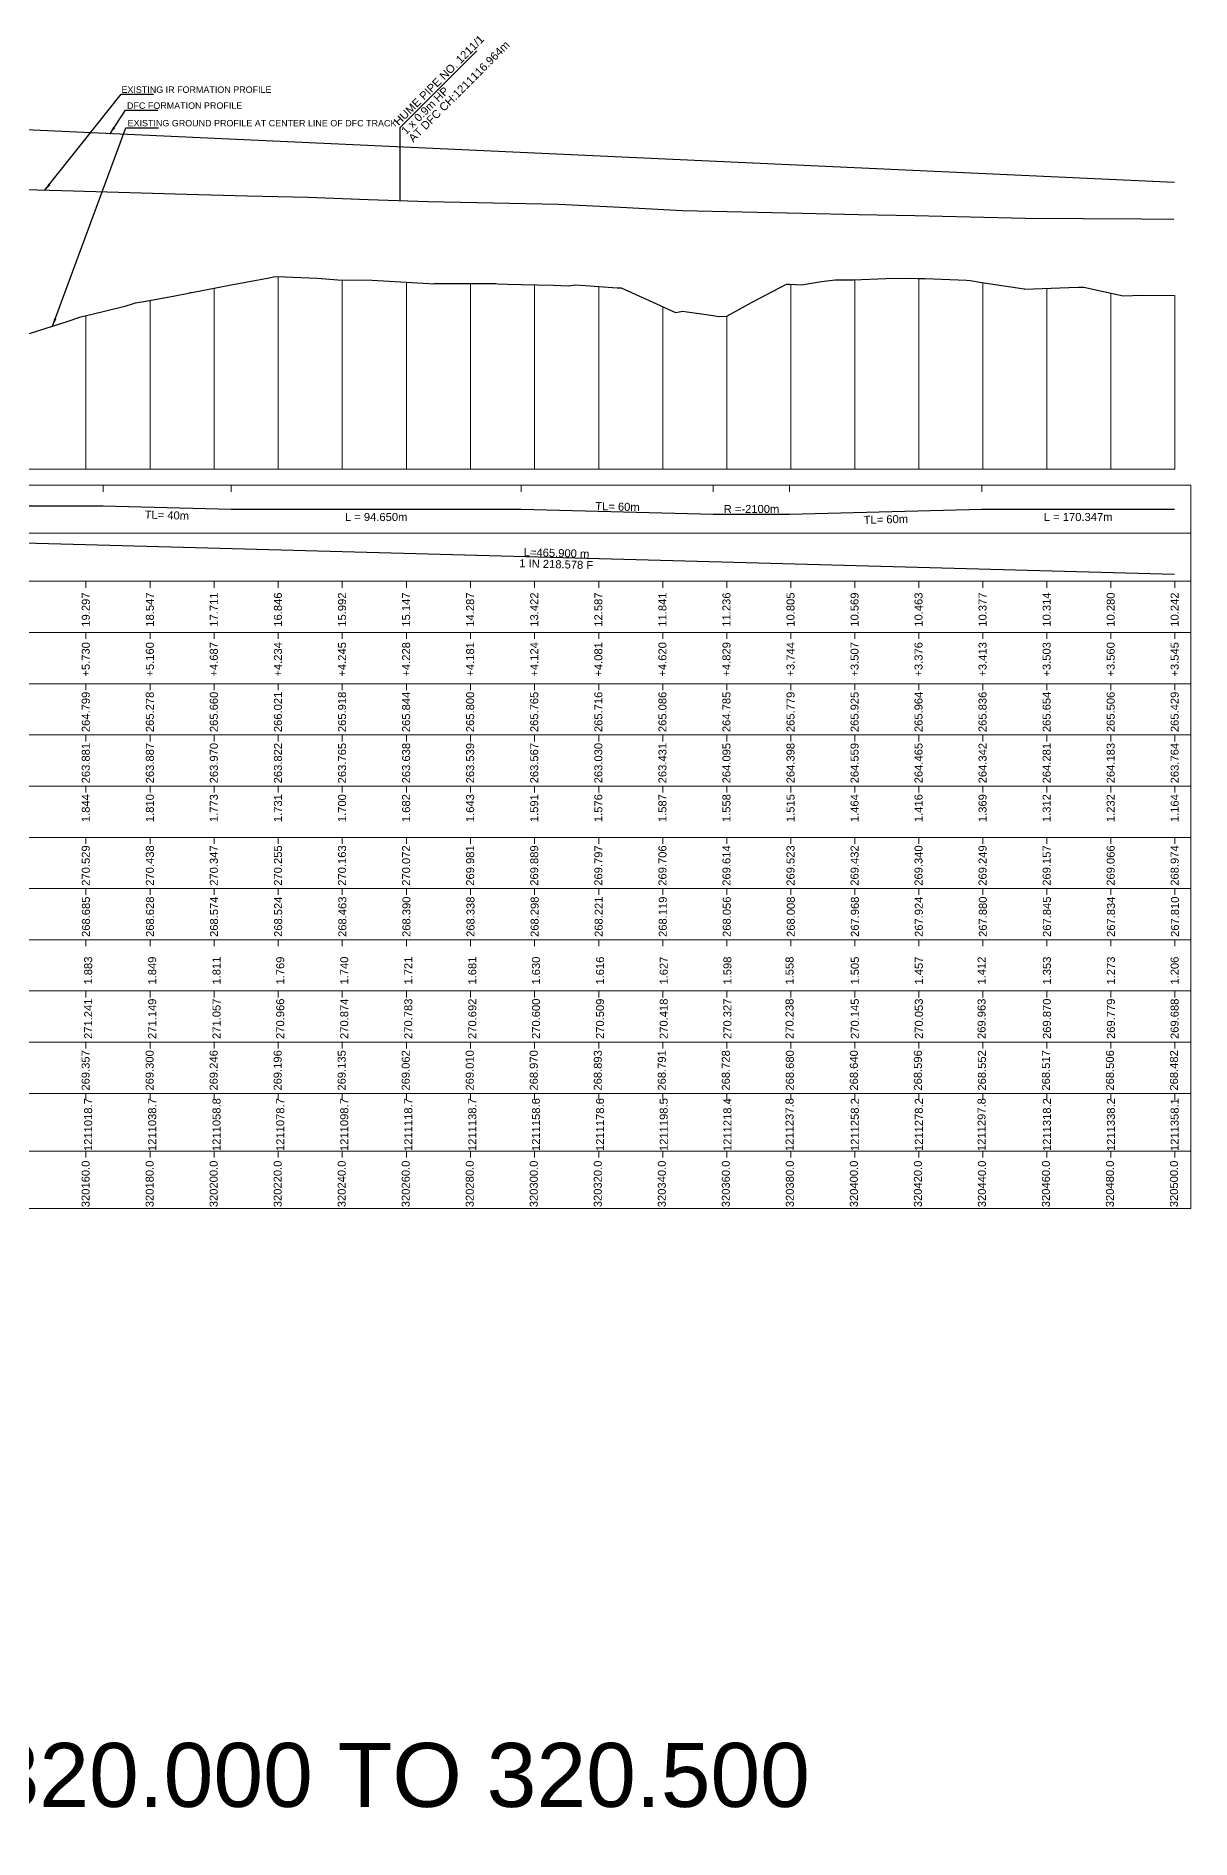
# Model space of a CAD drawing. Header units: metres. Extents: x 43912 to 47509, y -12359 to -11778.
# Drawn here: x 47148 to 47509, y -12359 to -11796 of the extents above; entities that cross this region are included whole.
import ezdxf
from ezdxf.enums import TextEntityAlignment as Align

# ---------------------------------------------------------------- set-up
doc = ezdxf.new("R2010")
doc.units = ezdxf.units.M
doc.header["$MEASUREMENT"] = 0
for name, color, linetype in [("LS BRIDGE'S", 7, 'Continuous'), ('LS HORIZONTAL ALIGNMENT', 10, 'Continuous'), ('LS VERTICAL ALIGNMENT', 10, 'Continuous'), ('ref text', 3, 'Continuous')]:
    doc.layers.add(name, color=color, linetype=linetype)
for name, color, linetype, lineweight in [('LS CUT FILL', 10, 'Continuous', 0), ('LS DATUM X', 7, 'Continuous', 0), ('LS EXG GL', 7, 'Continuous', 0), ('LS EXG IR CH', 7, 'Continuous', 0), ('LS EXG RL', 7, 'Continuous', 0), ('LS EXG. FL', 7, 'Continuous', 0), ('LS EXG. GL AT PRO. TOE', 7, 'Continuous', 0), ('LS FRAME', 7, 'Continuous', 0), ('LS PFL-EFL', 10, 'Continuous', 0), ('LS PRL-ERL', 10, 'Continuous', 0), ('LS PRO FL', 10, 'Continuous', 0), ('LS PRO. DFCC CH', 10, 'Continuous', 0), ('LS PRO. RL', 10, 'Continuous', 0), ('LS PROFILE EXG FL', 7, 'Continuous', 25), ('LS PROFILE EXG GL', 7, 'Continuous', 30), ('LS PROFILE PRO FL', 1, 'Continuous', 30), ('LS TICKS', 7, 'Continuous', 0), ('LS TRACK CENTER', 10, 'Continuous', 0), ('Profile Grid', 7, 'Continuous', 0)]:
    doc.layers.add(name, color=color, linetype=linetype, lineweight=lineweight)
doc.styles.get("Standard").update_dxf_attribs({"font": 'arial.ttf'})
doc.styles.add('Style-Arial', font='arial.ttf')
doc.dimstyles.get("Standard").update_dxf_attribs({"dimtxt": 0.18, "dimasz": 0.18, "dimexe": 0.18, "dimexo": 0.0625, "dimgap": 0.09, "dimtad": 0, "dimtih": 1, "dimtoh": 1, "dimdec": 4, "dimzin": 0, "dimdsep": 46, "dimtxsty": 'Standard', "dimcen": 0.09, "dimadec": 0, "dimazin": 0, "dimtfac": 1, "dimtdec": 4, "dimtofl": 0, "dimtmove": 0, "dimatfit": 3, "dimfxl": 1, "dimtolj": 1, "dimtzin": 0, "dimarcsym": 0})

msp = doc.modelspace()

# ---------------------------------------------------------------- linework, layer by layer
at = {"layer": "LS BRIDGE'S", "color": 10}
msp.add_lwpolyline([(47261.58, -11847.04), (47261.58, -11824.26), (47285.63, -11800.21)], dxfattribs=at)
at = {"layer": 'LS DATUM X', "color": 7, "linetype": 'Continuous', "lineweight": 0}
msp.add_line((47003.36, -11931), (47503.66, -11931), dxfattribs=at)
at = {"layer": 'LS FRAME', "color": 7, "linetype": 'Continuous', "lineweight": 0, "flags": 128}
for points in [[(46998.36, -11951), (47508.66, -11951), (47508.66, -11936), (46998.36, -11936), (46998.36, -11951)], [(46998.36, -11966), (47508.66, -11966), (47508.66, -11951), (46998.36, -11951), (46998.36, -11966)], [(46998.36, -11982), (47508.66, -11982), (47508.66, -11966), (46998.36, -11966), (46998.36, -11982)], [(46998.36, -11998), (47508.66, -11998), (47508.66, -11982), (46998.36, -11982), (46998.36, -11998)], [(46998.36, -12014), (47508.66, -12014), (47508.66, -11998), (46998.36, -11998), (46998.36, -12014)], [(46998.36, -12030), (47508.66, -12030), (47508.66, -12014), (46998.36, -12014), (46998.36, -12030)], [(46998.36, -12046), (47508.66, -12046), (47508.66, -12030), (46998.36, -12030), (46998.36, -12046)], [(46998.36, -12062), (47508.66, -12062), (47508.66, -12046), (46998.36, -12046), (46998.36, -12062)], [(46998.36, -12078), (47508.66, -12078), (47508.66, -12062), (46998.36, -12062), (46998.36, -12078)], [(46998.36, -12094), (47508.66, -12094), (47508.66, -12078), (46998.36, -12078), (46998.36, -12094)], [(46998.36, -12110), (47508.66, -12110), (47508.66, -12094), (46998.36, -12094), (46998.36, -12110)], [(46998.36, -12126), (47508.66, -12126), (47508.66, -12110), (46998.36, -12110), (46998.36, -12126)], [(46998.36, -12144), (47508.66, -12144), (47508.66, -12126), (46998.36, -12126), (46998.36, -12144)], [(46998.36, -12162), (47508.66, -12162), (47508.66, -12144), (46998.36, -12144), (46998.36, -12162)]]:
    msp.add_lwpolyline(points, close=True, dxfattribs=at)
at = {"layer": 'LS HORIZONTAL ALIGNMENT', "flags": 128}
msp.add_lwpolyline([(47003.36, -11943.5), (47048.25, -11943.5), (47048.25, -11943.5), (47088.25, -11942.38), (47088.25, -11942.38), (47168.8, -11942.38), (47168.8, -11942.38), (47208.8, -11943.5), (47208.8, -11943.5), (47299.46, -11943.5), (47299.46, -11943.5), (47359.46, -11945), (47359.46, -11945), (47383.3, -11945), (47383.3, -11945), (47443.3, -11943.5), (47443.3, -11943.5), (47503.57, -11943.5)], dxfattribs=at)
at = {"layer": 'LS PROFILE EXG FL'}
msp.add_lwpolyline([(47136.51, -11843.38), (47155.91, -11843.93), (47194.84, -11845.05), (47213.89, -11845.52), (47232.94, -11845.99), (47251.6, -11846.67), (47270.26, -11847.35), (47290.68, -11847.76), (47311.05, -11848.17), (47330.44, -11849.15), (47349.84, -11850.14), (47368.51, -11850.55), (47387.18, -11851.01), (47404.82, -11851.35), (47422.46, -11851.74), (47439.67, -11852.12), (47456.89, -11852.51), (47475.03, -11852.61), (47493.18, -11852.72), (47503.36, -11852.9)], dxfattribs=at)
at = {"layer": 'LS PROFILE EXG GL', "flags": 128}
msp.add_lwpolyline([(47145.79, -11888.57), (47148.74, -11887.63), (47148.74, -11887.63), (47157.29, -11884.89), (47161.86, -11883.37), (47168.8, -11881.7), (47176.01, -11879.89), (47178.01, -11879.27), (47178.01, -11879.27), (47179, -11878.97), (47182.13, -11878.44), (47191.24, -11876.85), (47195.47, -11875.93), (47196.16, -11875.77), (47196.53, -11875.72), (47208.8, -11873.38), (47213.96, -11872.39), (47220.69, -11871.17), (47222.48, -11870.78), (47225.71, -11870.83), (47235.75, -11871.33), (47242.11, -11871.8), (47252.91, -11871.92), (47270.54, -11872.98), (47271.87, -11873.04), (47272.2, -11873), (47282.17, -11873), (47291.47, -11872.98), (47292.17, -11873.01), (47295.17, -11873.13), (47299.46, -11873.25), (47309.46, -11873.51), (47314.21, -11873.65), (47314.21, -11873.65), (47316.4, -11873.37), (47319.46, -11873.56), (47329.46, -11874.26), (47330.63, -11874.35), (47339.46, -11878.28), (47347.69, -11882.04), (47347.69, -11882.04), (47349.46, -11881.69), (47349.8, -11881.63), (47349.8, -11881.63), (47359.46, -11882.99), (47361.09, -11883.26), (47363.65, -11883.19), (47363.65, -11883.19), (47371.38, -11878.93), (47382.36, -11873.18), (47383.3, -11873.2), (47386.98, -11873.34), (47386.98, -11873.34), (47386.98, -11873.34), (47393.3, -11872.36), (47397.51, -11871.77), (47402.81, -11871.78), (47403.3, -11871.76), (47413.3, -11871.44), (47419.7, -11871.29), (47423.3, -11871.36), (47424.77, -11871.39), (47425.67, -11871.37), (47433.3, -11871.69), (47438.53, -11871.92), (47439.68, -11872.04), (47443.3, -11872.6), (47456.59, -11874.67), (47456.71, -11874.7), (47470.56, -11874.22), (47473.57, -11874.11), (47475.24, -11874.05), (47475.24, -11874.05), (47487.49, -11876.83), (47493.46, -11876.63), (47493.46, -11876.63), (47503.57, -11876.71)], dxfattribs=at)
at = {"layer": 'LS PROFILE PRO FL', "flags": 128}
msp.add_lwpolyline([(47117.28, -11823.6), (47503.57, -11841.26)], dxfattribs=at)
at = {"layer": 'LS TICKS', "color": 7, "linetype": 'Continuous', "lineweight": 0, "flags": 128}
for points in [[(47168.8, -11938), (47168.8, -11936)], [(47208.8, -11938), (47208.8, -11936)], [(47299.46, -11938), (47299.46, -11936)], [(47359.46, -11938), (47359.46, -11936)], [(47383.3, -11938), (47383.3, -11936)], [(47443.3, -11938), (47443.3, -11936)], [(47163.45, -11968), (47163.45, -11966)], [(47183.48, -11968), (47183.48, -11966)], [(47203.48, -11968), (47203.48, -11966)], [(47223.51, -11968), (47223.51, -11966)], [(47243.56, -11968), (47243.56, -11966)], [(47263.58, -11968), (47263.58, -11966)], [(47283.6, -11968), (47283.6, -11966)], [(47303.62, -11968), (47303.62, -11966)], [(47323.65, -11968), (47323.65, -11966)], [(47343.66, -11968), (47343.66, -11966)], [(47363.66, -11968), (47363.66, -11966)], [(47383.66, -11968), (47383.66, -11966)], [(47403.67, -11968), (47403.67, -11966)], [(47423.65, -11968), (47423.65, -11966)], [(47443.65, -11968), (47443.65, -11966)], [(47463.67, -11968), (47463.67, -11966)], [(47483.67, -11968), (47483.67, -11966)], [(47503.66, -11968), (47503.66, -11966)], [(47163.45, -11984), (47163.45, -11982)], [(47183.48, -11984), (47183.48, -11982)], [(47203.48, -11984), (47203.48, -11982)], [(47223.51, -11984), (47223.51, -11982)], [(47243.56, -11984), (47243.56, -11982)], [(47263.58, -11984), (47263.58, -11982)], [(47283.6, -11984), (47283.6, -11982)], [(47303.62, -11984), (47303.62, -11982)], [(47323.65, -11984), (47323.65, -11982)], [(47343.66, -11984), (47343.66, -11982)], [(47363.66, -11984), (47363.66, -11982)], [(47383.66, -11984), (47383.66, -11982)], [(47403.67, -11984), (47403.67, -11982)], [(47423.65, -11984), (47423.65, -11982)], [(47443.65, -11984), (47443.65, -11982)], [(47463.67, -11984), (47463.67, -11982)], [(47483.67, -11984), (47483.67, -11982)], [(47503.66, -11984), (47503.66, -11982)], [(47163.45, -12000), (47163.45, -11998)], [(47183.48, -12000), (47183.48, -11998)], [(47203.48, -12000), (47203.48, -11998)], [(47223.51, -12000), (47223.51, -11998)], [(47243.56, -12000), (47243.56, -11998)], [(47263.58, -12000), (47263.58, -11998)], [(47283.6, -12000), (47283.6, -11998)], [(47303.62, -12000), (47303.62, -11998)], [(47323.65, -12000), (47323.65, -11998)], [(47343.66, -12000), (47343.66, -11998)], [(47363.66, -12000), (47363.66, -11998)], [(47383.66, -12000), (47383.66, -11998)], [(47403.67, -12000), (47403.67, -11998)], [(47423.65, -12000), (47423.65, -11998)], [(47443.65, -12000), (47443.65, -11998)], [(47463.67, -12000), (47463.67, -11998)], [(47483.67, -12000), (47483.67, -11998)], [(47503.66, -12000), (47503.66, -11998)], [(47163.45, -12016), (47163.45, -12014)], [(47183.48, -12016), (47183.48, -12014)], [(47203.48, -12016), (47203.48, -12014)], [(47223.51, -12016), (47223.51, -12014)], [(47243.56, -12016), (47243.56, -12014)], [(47263.58, -12016), (47263.58, -12014)], [(47283.6, -12016), (47283.6, -12014)], [(47303.62, -12016), (47303.62, -12014)], [(47323.65, -12016), (47323.65, -12014)], [(47343.66, -12016), (47343.66, -12014)], [(47363.66, -12016), (47363.66, -12014)], [(47383.66, -12016), (47383.66, -12014)], [(47403.67, -12016), (47403.67, -12014)], [(47423.65, -12016), (47423.65, -12014)], [(47443.65, -12016), (47443.65, -12014)], [(47463.67, -12016), (47463.67, -12014)], [(47483.67, -12016), (47483.67, -12014)], [(47503.66, -12016), (47503.66, -12014)], [(47163.45, -12032), (47163.45, -12030)], [(47183.48, -12032), (47183.48, -12030)], [(47203.48, -12032), (47203.48, -12030)], [(47223.51, -12032), (47223.51, -12030)], [(47243.56, -12032), (47243.56, -12030)], [(47263.58, -12032), (47263.58, -12030)], [(47283.6, -12032), (47283.6, -12030)], [(47303.62, -12032), (47303.62, -12030)], [(47323.65, -12032), (47323.65, -12030)], [(47343.66, -12032), (47343.66, -12030)], [(47363.66, -12032), (47363.66, -12030)], [(47383.66, -12032), (47383.66, -12030)], [(47403.67, -12032), (47403.67, -12030)], [(47423.65, -12032), (47423.65, -12030)], [(47443.65, -12032), (47443.65, -12030)], [(47463.67, -12032), (47463.67, -12030)], [(47483.67, -12032), (47483.67, -12030)], [(47503.66, -12032), (47503.66, -12030)], [(47163.45, -12048), (47163.45, -12046)], [(47183.48, -12048), (47183.48, -12046)], [(47203.48, -12048), (47203.48, -12046)], [(47223.51, -12048), (47223.51, -12046)], [(47243.56, -12048), (47243.56, -12046)], [(47263.58, -12048), (47263.58, -12046)], [(47283.6, -12048), (47283.6, -12046)], [(47303.62, -12048), (47303.62, -12046)], [(47323.65, -12048), (47323.65, -12046)], [(47343.66, -12048), (47343.66, -12046)], [(47363.66, -12048), (47363.66, -12046)], [(47383.66, -12048), (47383.66, -12046)], [(47403.67, -12048), (47403.67, -12046)], [(47423.65, -12048), (47423.65, -12046)], [(47443.65, -12048), (47443.65, -12046)], [(47463.67, -12048), (47463.67, -12046)], [(47483.67, -12048), (47483.67, -12046)], [(47503.66, -12048), (47503.66, -12046)], [(47163.45, -12064), (47163.45, -12062)], [(47183.48, -12064), (47183.48, -12062)], [(47203.48, -12064), (47203.48, -12062)], [(47223.51, -12064), (47223.51, -12062)], [(47243.56, -12064), (47243.56, -12062)], [(47263.58, -12064), (47263.58, -12062)], [(47283.6, -12064), (47283.6, -12062)], [(47303.62, -12064), (47303.62, -12062)], [(47323.65, -12064), (47323.65, -12062)], [(47343.66, -12064), (47343.66, -12062)], [(47363.66, -12064), (47363.66, -12062)], [(47383.66, -12064), (47383.66, -12062)], [(47403.67, -12064), (47403.67, -12062)], [(47423.65, -12064), (47423.65, -12062)], [(47443.65, -12064), (47443.65, -12062)], [(47463.67, -12064), (47463.67, -12062)], [(47483.67, -12064), (47483.67, -12062)], [(47503.66, -12064), (47503.66, -12062)], [(47163.45, -12080), (47163.45, -12078)], [(47183.48, -12080), (47183.48, -12078)], [(47203.48, -12080), (47203.48, -12078)], [(47223.51, -12080), (47223.51, -12078)], [(47243.56, -12080), (47243.56, -12078)], [(47263.58, -12080), (47263.58, -12078)], [(47283.6, -12080), (47283.6, -12078)], [(47303.62, -12080), (47303.62, -12078)], [(47323.65, -12080), (47323.65, -12078)], [(47343.66, -12080), (47343.66, -12078)], [(47363.66, -12080), (47363.66, -12078)], [(47383.66, -12080), (47383.66, -12078)], [(47403.67, -12080), (47403.67, -12078)], [(47423.65, -12080), (47423.65, -12078)], [(47443.65, -12080), (47443.65, -12078)], [(47463.67, -12080), (47463.67, -12078)], [(47483.67, -12080), (47483.67, -12078)], [(47503.66, -12080), (47503.66, -12078)], [(47163.45, -12096), (47163.45, -12094)], [(47183.48, -12096), (47183.48, -12094)], [(47203.48, -12096), (47203.48, -12094)], [(47223.51, -12096), (47223.51, -12094)], [(47243.56, -12096), (47243.56, -12094)], [(47263.58, -12096), (47263.58, -12094)], [(47283.6, -12096), (47283.6, -12094)], [(47303.62, -12096), (47303.62, -12094)], [(47323.65, -12096), (47323.65, -12094)], [(47343.66, -12096), (47343.66, -12094)], [(47363.66, -12096), (47363.66, -12094)], [(47383.66, -12096), (47383.66, -12094)], [(47403.67, -12096), (47403.67, -12094)], [(47423.65, -12096), (47423.65, -12094)], [(47443.65, -12096), (47443.65, -12094)], [(47463.67, -12096), (47463.67, -12094)], [(47483.67, -12096), (47483.67, -12094)], [(47503.66, -12096), (47503.66, -12094)], [(47163.45, -12112), (47163.45, -12110)], [(47183.48, -12112), (47183.48, -12110)], [(47203.48, -12112), (47203.48, -12110)], [(47223.51, -12112), (47223.51, -12110)], [(47243.56, -12112), (47243.56, -12110)], [(47263.58, -12112), (47263.58, -12110)], [(47283.6, -12112), (47283.6, -12110)], [(47303.62, -12112), (47303.62, -12110)], [(47323.65, -12112), (47323.65, -12110)], [(47343.66, -12112), (47343.66, -12110)], [(47363.66, -12112), (47363.66, -12110)], [(47383.66, -12112), (47383.66, -12110)], [(47403.67, -12112), (47403.67, -12110)], [(47423.65, -12112), (47423.65, -12110)], [(47443.65, -12112), (47443.65, -12110)], [(47463.67, -12112), (47463.67, -12110)], [(47483.67, -12112), (47483.67, -12110)], [(47503.66, -12112), (47503.66, -12110)], [(47163.45, -12128), (47163.45, -12126)], [(47183.48, -12128), (47183.48, -12126)], [(47203.48, -12128), (47203.48, -12126)], [(47223.51, -12128), (47223.51, -12126)], [(47243.56, -12128), (47243.56, -12126)], [(47263.58, -12128), (47263.58, -12126)], [(47283.6, -12128), (47283.6, -12126)], [(47303.62, -12128), (47303.62, -12126)], [(47323.65, -12128), (47323.65, -12126)], [(47343.66, -12128), (47343.66, -12126)], [(47363.66, -12128), (47363.66, -12126)], [(47383.66, -12128), (47383.66, -12126)], [(47403.67, -12128), (47403.67, -12126)], [(47423.65, -12128), (47423.65, -12126)], [(47443.65, -12128), (47443.65, -12126)], [(47463.67, -12128), (47463.67, -12126)], [(47483.67, -12128), (47483.67, -12126)], [(47503.66, -12128), (47503.66, -12126)], [(47163.45, -12146), (47163.45, -12144)], [(47183.48, -12146), (47183.48, -12144)], [(47203.48, -12146), (47203.48, -12144)], [(47223.51, -12146), (47223.51, -12144)], [(47243.56, -12146), (47243.56, -12144)], [(47263.58, -12146), (47263.58, -12144)], [(47283.6, -12146), (47283.6, -12144)], [(47303.62, -12146), (47303.62, -12144)], [(47323.65, -12146), (47323.65, -12144)], [(47343.66, -12146), (47343.66, -12144)], [(47363.66, -12146), (47363.66, -12144)], [(47383.66, -12146), (47383.66, -12144)], [(47403.67, -12146), (47403.67, -12144)], [(47423.65, -12146), (47423.65, -12144)], [(47443.65, -12146), (47443.65, -12144)], [(47463.67, -12146), (47463.67, -12144)], [(47483.67, -12146), (47483.67, -12144)], [(47503.66, -12146), (47503.66, -12144)]]:
    msp.add_lwpolyline(points, dxfattribs=at)
at = {"layer": 'LS VERTICAL ALIGNMENT', "flags": 128}
msp.add_lwpolyline([(47117.28, -11953.25), (47503.57, -11963.75)], dxfattribs=at)
at = {"layer": 'Profile Grid', "linetype": 'Continuous', "lineweight": 0, "flags": 128}
for points in [[(47223.51, -11931), (47223.51, -11870.8)], [(47243.56, -11931), (47243.56, -11871.82)], [(47263.58, -11931), (47263.58, -11872.56)], [(47283.6, -11931), (47283.6, -11873)], [(47303.62, -11931), (47303.62, -11873.36)], [(47323.65, -11931), (47323.65, -11873.85)], [(47383.66, -11931), (47383.66, -11873.21)], [(47403.67, -11931), (47403.67, -11871.75)], [(47423.65, -11931), (47423.65, -11871.36)], [(47443.65, -11931), (47443.65, -11872.66)], [(47183.48, -11931), (47183.48, -11878.21)], [(47203.48, -11931), (47203.48, -11874.39)], [(47463.67, -11931), (47463.67, -11874.46)], [(47483.67, -11931), (47483.67, -11875.96)], [(47503.66, -11931), (47503.66, -11876.71)], [(47163.45, -11931), (47163.45, -11882.99)], [(47343.66, -11931), (47343.66, -11880.2)], [(47363.66, -11931), (47363.66, -11883.19)]]:
    msp.add_lwpolyline(points, dxfattribs=at)

# ---------------------------------------------------------------- texts
at = {"layer": "LS BRIDGE'S", "color": 10}
for s, p in [('HUME PIPE NO. 1211/1', (47261.17, -11823.78)), ('AT DFC CH:1211116.964m', (47265.72, -11828.99)), ('1 x 0.9m HP', (47263.47, -11826.62))]:
    msp.add_text(s, height=2.5, rotation=45, dxfattribs=at).set_placement(p)
at = {"layer": 'LS CUT FILL', "style": 'Style-Arial'}
for s, p in [('+5.730', (47163.41, -11985)), ('+5.160', (47183.43, -11985)), ('+4.687', (47203.42, -11985)), ('+4.234', (47223.44, -11985)), ('+4.245', (47243.47, -11985)), ('+4.228', (47263.49, -11985)), ('+4.181', (47283.49, -11985)), ('+4.124', (47303.51, -11985)), ('+4.081', (47323.54, -11985)), ('+4.620', (47343.56, -11985)), ('+4.829', (47363.56, -11985)), ('+3.744', (47383.57, -11985)), ('+3.507', (47403.58, -11985)), ('+3.376', (47423.56, -11985)), ('+3.413', (47443.56, -11985)), ('+3.503', (47463.58, -11985)), ('+3.560', (47483.58, -11985)), ('+3.545', (47503.57, -11985))]:
    msp.add_text(s, height=2.5, rotation=90, dxfattribs=at).set_placement(p, align=Align.MIDDLE_RIGHT)
at = {"layer": 'LS EXG GL', "style": 'Style-Arial'}
for s, p in [('264.799', (47163.41, -12000.5)), ('265.278', (47183.43, -12000.5)), ('265.660', (47203.42, -12000.5)), ('266.021', (47223.44, -12000.5)), ('265.918', (47243.47, -12000.5)), ('265.844', (47263.49, -12000.5)), ('265.800', (47283.49, -12000.5)), ('265.765', (47303.51, -12000.5)), ('265.716', (47323.54, -12000.5)), ('265.086', (47343.56, -12000.5)), ('264.785', (47363.56, -12000.5)), ('265.779', (47383.57, -12000.5)), ('265.925', (47403.58, -12000.5)), ('265.964', (47423.56, -12000.5)), ('265.836', (47443.56, -12000.5)), ('265.654', (47463.58, -12000.5)), ('265.506', (47483.58, -12000.5)), ('265.429', (47503.57, -12000.5))]:
    msp.add_text(s, height=2.5, rotation=90, dxfattribs=at).set_placement(p, align=Align.MIDDLE_RIGHT)
at = {"layer": 'LS EXG IR CH', "style": 'Style-Arial'}
for s, p in [('320160.0', (47163.36, -12147)), ('320180.0', (47183.36, -12147)), ('320200.0', (47203.36, -12147)), ('320220.0', (47223.36, -12147)), ('320240.0', (47243.36, -12147)), ('320260.0', (47263.36, -12147)), ('320280.0', (47283.36, -12147)), ('320300.0', (47303.36, -12147)), ('320320.0', (47323.36, -12147)), ('320340.0', (47343.36, -12147)), ('320360.0', (47363.36, -12147)), ('320380.0', (47383.36, -12147)), ('320400.0', (47403.36, -12147)), ('320420.0', (47423.36, -12147)), ('320440.0', (47443.36, -12147)), ('320460.0', (47463.36, -12147)), ('320480.0', (47483.36, -12147)), ('320500.0', (47503.36, -12147))]:
    msp.add_text(s, height=2.5, rotation=90, dxfattribs=at).set_placement(p, align=Align.MIDDLE_RIGHT)
at = {"layer": 'LS EXG RL', "style": 'Style-Arial'}
for s, p in [('269.357', (47163.36, -12112.5)), ('269.300', (47183.36, -12112.5)), ('269.246', (47203.36, -12112.5)), ('269.196', (47223.36, -12112.5)), ('269.135', (47243.36, -12112.5)), ('269.062', (47263.36, -12112.5)), ('269.010', (47283.36, -12112.5)), ('268.970', (47303.36, -12112.5)), ('268.893', (47323.36, -12112.5)), ('268.791', (47343.36, -12112.5)), ('268.728', (47363.36, -12112.5)), ('268.680', (47383.36, -12112.5)), ('268.640', (47403.36, -12112.5)), ('268.596', (47423.36, -12112.5)), ('268.552', (47443.36, -12112.5)), ('268.517', (47463.36, -12112.5)), ('268.506', (47483.36, -12112.5)), ('268.482', (47503.36, -12112.5))]:
    msp.add_text(s, height=2.5, rotation=90, dxfattribs=at).set_placement(p, align=Align.MIDDLE_RIGHT)
at = {"layer": 'LS EXG. FL'}
for s, p in [('268.685', (47163.45, -12064.5)), ('268.628', (47183.48, -12064.5)), ('268.574', (47203.48, -12064.5)), ('268.524', (47223.51, -12064.5)), ('268.463', (47243.56, -12064.5)), ('268.390', (47263.58, -12064.5)), ('268.338', (47283.6, -12064.5)), ('268.298', (47303.62, -12064.5)), ('268.221', (47323.65, -12064.5)), ('268.119', (47343.66, -12064.5)), ('268.056', (47363.66, -12064.5)), ('268.008', (47383.66, -12064.5)), ('267.968', (47403.67, -12064.5)), ('267.924', (47423.65, -12064.5)), ('267.880', (47443.65, -12064.5)), ('267.845', (47463.67, -12064.5)), ('267.834', (47483.67, -12064.5)), ('267.810', (47503.66, -12064.5))]:
    msp.add_text(s, height=2.5, rotation=90, dxfattribs=at).set_placement(p, align=Align.MIDDLE_RIGHT)
at = {"layer": 'LS EXG. GL AT PRO. TOE'}
for s, p in [('263.881', (47163.41, -12016.5)), ('263.887', (47183.43, -12016.5)), ('263.970', (47203.42, -12016.5)), ('263.822', (47223.44, -12016.5)), ('263.765', (47243.47, -12016.5)), ('263.638', (47263.49, -12016.5)), ('263.539', (47283.49, -12016.5)), ('263.567', (47303.51, -12016.5)), ('263.030', (47323.54, -12016.5)), ('263.431', (47343.56, -12016.5)), ('264.095', (47363.56, -12016.5)), ('264.398', (47383.57, -12016.5)), ('264.559', (47403.58, -12016.5)), ('264.465', (47423.56, -12016.5)), ('264.342', (47443.56, -12016.5)), ('264.281', (47463.58, -12016.5)), ('264.183', (47483.58, -12016.5)), ('263.764', (47503.57, -12016.5))]:
    msp.add_text(s, height=2.5, rotation=90, dxfattribs=at).set_placement(p, align=Align.MIDDLE_RIGHT)
at = {"layer": 'LS HORIZONTAL ALIGNMENT', "char_height": 2.5, "attachment_point": 5, "line_spacing_factor": 0.6, "style": 'Style-Arial'}
for s, insert, rotation in [('TL= 60m', (47329.51, -11942.67), 358.5679), ('TL= 40m', (47188.74, -11945.35), 358.389), ('TL= 60m', (47413.35, -11946.67), 1.4321)]:
    msp.add_mtext(s, dxfattribs=dict(at, insert=insert, rotation=rotation))
for s, insert in [('L = 94.650m', (47254.13, -11945.92)), ('R =-2100m', (47371.38, -11943.42)), ('L = 170.347m', (47473.44, -11945.92))]:
    msp.add_mtext(s, dxfattribs=dict(at, insert=insert))
at = {"layer": 'LS PFL-EFL'}
for s, p in [('1.844', (47163.41, -12032.5)), ('1.810', (47183.43, -12032.5)), ('1.773', (47203.42, -12032.5)), ('1.731', (47223.44, -12032.5)), ('1.700', (47243.47, -12032.5)), ('1.682', (47263.49, -12032.5)), ('1.643', (47283.49, -12032.5)), ('1.591', (47303.51, -12032.5)), ('1.576', (47323.54, -12032.5)), ('1.587', (47343.56, -12032.5)), ('1.558', (47363.56, -12032.5)), ('1.515', (47383.57, -12032.5)), ('1.464', (47403.58, -12032.5)), ('1.416', (47423.56, -12032.5)), ('1.369', (47443.56, -12032.5)), ('1.312', (47463.58, -12032.5)), ('1.232', (47483.58, -12032.5)), ('1.164', (47503.57, -12032.5))]:
    msp.add_text(s, height=2.5, rotation=90, dxfattribs=at).set_placement(p, align=Align.MIDDLE_RIGHT)
at = {"layer": 'LS PRL-ERL', "color": 1}
for s, p in [('1.883', (47165.41, -12092)), ('1.849', (47185.41, -12092)), ('1.811', (47205.51, -12092)), ('1.769', (47225.41, -12092)), ('1.740', (47245.41, -12092)), ('1.721', (47265.41, -12092)), ('1.681', (47285.41, -12092)), ('1.630', (47305.31, -12092)), ('1.616', (47325.31, -12092)), ('1.627', (47345.21, -12092)), ('1.598', (47365.11, -12092)), ('1.558', (47384.51, -12092)), ('1.505', (47404.91, -12092)), ('1.457', (47424.91, -12092)), ('1.412', (47444.51, -12092)), ('1.353', (47464.91, -12092)), ('1.273', (47484.91, -12092)), ('1.206', (47504.81, -12092))]:
    msp.add_text(s, height=2.5, rotation=90, dxfattribs=at).set_placement(p)
at = {"layer": 'LS PRO FL', "style": 'Style-Arial'}
for s, p in [('270.529', (47163.41, -12048.5)), ('270.438', (47183.43, -12048.5)), ('270.347', (47203.42, -12048.5)), ('270.255', (47223.44, -12048.5)), ('270.163', (47243.47, -12048.5)), ('270.072', (47263.49, -12048.5)), ('269.981', (47283.49, -12048.5)), ('269.889', (47303.51, -12048.5)), ('269.797', (47323.54, -12048.5)), ('269.706', (47343.56, -12048.5)), ('269.614', (47363.56, -12048.5)), ('269.523', (47383.57, -12048.5)), ('269.432', (47403.58, -12048.5)), ('269.340', (47423.56, -12048.5)), ('269.249', (47443.56, -12048.5)), ('269.157', (47463.58, -12048.5)), ('269.066', (47483.58, -12048.5)), ('268.974', (47503.57, -12048.5))]:
    msp.add_text(s, height=2.5, rotation=90, dxfattribs=at).set_placement(p, align=Align.MIDDLE_RIGHT)
at = {"layer": 'LS PRO. DFCC CH', "color": 1}
for s, p in [('1211218.4', (47365.11, -12144)), ('1211018.7', (47165.41, -12144)), ('1211038.7', (47185.41, -12144)), ('1211058.8', (47205.51, -12144)), ('1211078.7', (47225.41, -12144)), ('1211098.7', (47245.41, -12144)), ('1211118.7', (47265.41, -12144)), ('1211138.7', (47285.41, -12144)), ('1211158.6', (47305.31, -12144)), ('1211178.6', (47325.31, -12144)), ('1211198.5', (47345.21, -12144)), ('1211237.8', (47384.51, -12144)), ('1211258.2', (47404.91, -12144)), ('1211278.2', (47424.91, -12144)), ('1211297.8', (47444.51, -12144)), ('1211318.2', (47464.91, -12144)), ('1211338.2', (47484.91, -12144)), ('1211358.1', (47504.81, -12144))]:
    msp.add_text(s, height=2.5, rotation=90, dxfattribs=at).set_placement(p)
at = {"layer": 'LS PRO. RL', "color": 1}
for s, p in [('271.241', (47165.41, -12109)), ('271.149', (47185.41, -12109)), ('271.057', (47205.51, -12109)), ('270.966', (47225.41, -12109)), ('270.874', (47245.41, -12109)), ('270.783', (47265.41, -12109)), ('270.692', (47285.41, -12109)), ('270.600', (47305.31, -12109)), ('270.509', (47325.31, -12109)), ('270.418', (47345.21, -12109)), ('270.327', (47365.11, -12109)), ('270.238', (47384.51, -12109)), ('270.145', (47404.91, -12109)), ('270.053', (47424.91, -12109)), ('269.963', (47444.51, -12109)), ('269.870', (47464.91, -12109)), ('269.779', (47484.91, -12109)), ('269.688', (47504.81, -12109))]:
    msp.add_text(s, height=2.5, rotation=90, dxfattribs=at).set_placement(p)
at = {"layer": 'LS PROFILE EXG FL', "color": 7, "linetype": 'Continuous', "lineweight": 0, "style": 'Style-Arial'}
msp.add_text('EXISTING IR FORMATION PROFILE', height=2, dxfattribs=at).set_placement((47174.56, -11813.39))
at = {"layer": 'LS PROFILE EXG GL', "color": 7, "lineweight": 0, "style": 'Style-Arial'}
msp.add_text('EXISTING GROUND PROFILE AT CENTER LINE OF DFC TRACK', height=2, dxfattribs=at).set_placement((47176.48, -11823.86, 0))
at = {"layer": 'LS PROFILE PRO FL', "style": 'Style-Arial'}
msp.add_text(' DFC FORMATION PROFILE', height=2, dxfattribs=at).set_placement((47175.52, -11818.38, 0))
at = {"layer": 'LS TRACK CENTER'}
for s, p in [('19.297', (47163.41, -11969.5)), ('18.547', (47183.43, -11969.5)), ('17.711', (47203.42, -11969.5)), ('16.846', (47223.44, -11969.5)), ('15.992', (47243.47, -11969.5)), ('15.147', (47263.49, -11969.5)), ('14.287', (47283.49, -11969.5)), ('13.422', (47303.51, -11969.5)), ('12.587', (47323.54, -11969.5)), ('11.841', (47343.56, -11969.5)), ('11.236', (47363.56, -11969.5)), ('10.805', (47383.57, -11969.5)), ('10.569', (47403.58, -11969.5)), ('10.463', (47423.56, -11969.5)), ('10.377', (47443.56, -11969.5)), ('10.314', (47463.58, -11969.5)), ('10.280', (47483.58, -11969.5)), ('10.242', (47503.57, -11969.5))]:
    msp.add_text(s, height=2.5, rotation=90, dxfattribs=at).set_placement(p, align=Align.MIDDLE_RIGHT)
at = {"layer": 'LS VERTICAL ALIGNMENT', "insert": (47310.43, -11958.92), "char_height": 2.5, "attachment_point": 5, "rotation": 358.443, "line_spacing_factor": 0.84, "style": 'Style-Arial'}
msp.add_mtext('L=465.900 m\\P1 IN 218.578 F', dxfattribs=at)
at = {"layer": 'ref text', "color": 3, "insert": (47133.36, -12349.22), "char_height": 20, "width": 256.3165, "attachment_point": 7, "bg_fill": 3, "box_fill_scale": 1.5, "bg_fill_color": 256, "bg_fill_transparency": 0}
msp.add_mtext('320.000 TO 320.500', dxfattribs=at)

# ---------------------------------------------------------------- leaders
at = {"layer": 'LS PROFILE EXG FL', "color": 7, "lineweight": -3}
msp.add_leader([(47150.53, -11843.93), (47174.46, -11813.85), (47184.6, -11813.85)], dimstyle='Standard', override={"dimasz": 2.5, "dimexe": 0.25, "dimexo": 0.25, "dimgap": 0.25, "dimtad": 0, "dimtih": 0, "dimtoh": 0, "dimzin": 11, "dimadec": 4, "dimazin": 3, "dimatfit": 1, "dimfrac": 2, "dimtolj": 0, "dimtzin": 11}, dxfattribs=at)
at = {"layer": 'LS PROFILE EXG GL', "color": 7, "lineweight": -3}
msp.add_leader([(47153.02, -11886.26, 0), (47175.96, -11824.31, 0), (47186.1, -11824.31, 0)], dimstyle='Standard', override={"dimasz": 2.5, "dimexe": 0.25, "dimexo": 0.25, "dimgap": 0.25, "dimtad": 0, "dimtih": 0, "dimtoh": 0, "dimzin": 11, "dimadec": 4, "dimazin": 3, "dimatfit": 1, "dimfrac": 2, "dimtolj": 0, "dimtzin": 11}, dxfattribs=at)
at = {"layer": 'LS PROFILE PRO FL', "lineweight": -3}
msp.add_leader([(47170.9, -11826.3, 0), (47175.8, -11818.84, 0), (47185.94, -11818.84, 0)], dimstyle='Standard', override={"dimasz": 2.5, "dimexe": 0.25, "dimexo": 0.25, "dimgap": 0.25, "dimtad": 0, "dimtih": 0, "dimtoh": 0, "dimzin": 11, "dimadec": 4, "dimazin": 3, "dimatfit": 1, "dimfrac": 2, "dimtolj": 0, "dimtzin": 11}, dxfattribs=at)

doc.saveas('drawing.dxf')
